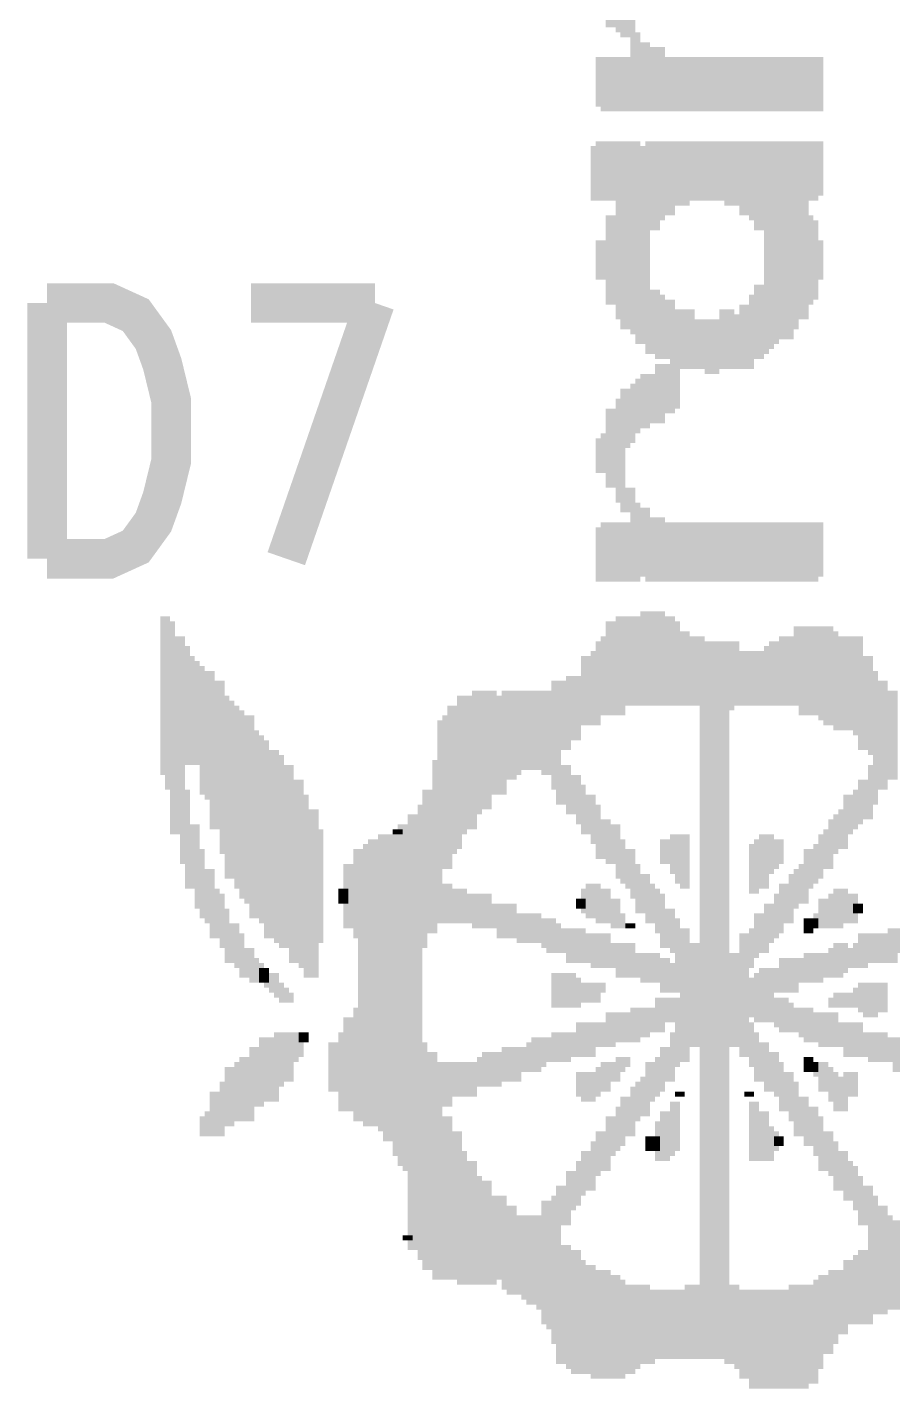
# Model space of a CAD drawing. Extents: x 64 to 173, y 17 to 95.
# Drawn here: x 111.412 to 113.632, y 32.361 to 35.866 of the extents above; entities that cross this region are included whole.
import ezdxf

# ---------------------------------------------------------------- set-up
doc = ezdxf.new("R2010")
doc.units = 0
doc.header["$MEASUREMENT"] = 0
doc.layers.add('SILKSCREENTOP_P', color=12, linetype='CONTINUOUS')

msp = doc.modelspace()

# ---------------------------------------------------------------- linework, layer by layer
at = {"layer": 'SILKSCREENTOP_P'}
for points, const_width in [([(112.934, 36.1074), (112.934, 35.8534)], 0.0254), ([(112.9213, 36.0693), (112.9213, 35.8788), (112.9086, 35.8788), (112.9086, 36.0693)], 0.0254), ([(112.9594, 35.8407), (112.9594, 35.8915), (112.9467, 35.8915), (112.9467, 35.8407)], 0.0254), ([(112.9721, 35.8534), (112.9721, 35.6629), (112.9594, 35.6629), (112.9594, 35.7772), (112.9467, 35.7772), (112.9467, 35.6629), (112.934, 35.6629), (112.934, 35.7772)], 0.0254), ([(112.9975, 35.828), (112.9975, 35.6629), (112.9848, 35.6629), (112.9848, 35.828)], 0.0254), ([(112.9213, 35.6629), (112.9213, 35.7772), (112.9086, 35.7772), (112.9086, 35.6629), (112.8959, 35.6629), (112.8959, 35.7772), (112.8832, 35.7772), (112.8832, 35.6629)], 0.0254), ([(113.0102, 35.8026), (113.0102, 35.6629), (113.0229, 35.6629), (113.0229, 35.8026), (113.0356, 35.8026), (113.0356, 35.6629), (113.0483, 35.6629), (113.0483, 35.7772), (113.061, 35.7772), (113.061, 35.6629), (113.0737, 35.6629), (113.0737, 35.7772), (113.0864, 35.7772), (113.0864, 35.6629), (113.0991, 35.6629), (113.0991, 35.7772), (113.1118, 35.7772), (113.1118, 35.6629), (113.1245, 35.6629), (113.1245, 35.7772), (113.1372, 35.7772), (113.1372, 35.6629), (113.1499, 35.6629), (113.1499, 35.7772), (113.1626, 35.7772), (113.1626, 35.6629), (113.1753, 35.6629), (113.1753, 35.7772), (113.188, 35.7772), (113.188, 35.6629), (113.2007, 35.6629), (113.2007, 35.7772), (113.2134, 35.7772), (113.2134, 35.6629), (113.2261, 35.6629), (113.2261, 35.7772), (113.2388, 35.7772), (113.2388, 35.6629), (113.2515, 35.6629), (113.2515, 35.7772), (113.2642, 35.7772), (113.2642, 35.6629), (113.2769, 35.6629), (113.2769, 35.7772), (113.2896, 35.7772), (113.2896, 35.6629), (113.3023, 35.6629), (113.3023, 35.7772), (113.315, 35.7772), (113.315, 35.6629), (113.3277, 35.6629), (113.3277, 35.7772), (113.3404, 35.7772), (113.3404, 35.6629), (113.3531, 35.6629), (113.3531, 35.7772), (113.3658, 35.7772), (113.3658, 35.6629)], 0.0254), ([(113.4293, 35.6629), (113.4293, 35.7772), (113.4166, 35.7772), (113.4166, 35.6629), (113.4039, 35.6629), (113.4039, 35.7772), (113.3912, 35.7772), (113.3912, 35.6629), (113.3785, 35.6629), (113.3785, 35.7772)], 0.0254), ([(113.442, 35.7899), (113.442, 35.6502)], 0.0254), ([(112.9213, 35.4343), (112.9213, 35.5613), (112.9086, 35.5613), (112.9086, 35.4343), (112.8959, 35.4343), (112.8959, 35.5613), (112.8832, 35.5613), (112.8832, 35.4343), (112.8705, 35.4343), (112.8705, 35.5613)], 0.0254), ([(112.9721, 35.0787), (112.9721, 35.5613), (112.9594, 35.5613), (112.9594, 35.1041), (112.9467, 35.1041), (112.9467, 35.5613), (112.934, 35.5613), (112.934, 35.1168)], 0.0254), ([(112.9975, 35.5613), (112.9975, 35.066), (112.9848, 35.066), (112.9848, 35.5613)], 0.0254), ([(113.0229, 35.3454), (113.0229, 35.5613), (113.0102, 35.5613), (113.0102, 35.3454)], 0.0254), ([(113.061, 35.5613), (113.061, 35.3962), (113.0483, 35.3962), (113.0483, 35.5613), (113.0356, 35.5613), (113.0356, 35.3708)], 0.0254), ([(113.2261, 35.5613), (113.2261, 35.4216), (113.2134, 35.4216), (113.2134, 35.5613), (113.2007, 35.5613), (113.2007, 35.4343), (113.188, 35.4343), (113.188, 35.5613), (113.1753, 35.5613), (113.1753, 35.4343), (113.1626, 35.4343), (113.1626, 35.5613), (113.1499, 35.5613), (113.1499, 35.4343), (113.1372, 35.4343), (113.1372, 35.5613), (113.1245, 35.5613), (113.1245, 35.4343), (113.1118, 35.4343), (113.1118, 35.5613), (113.0991, 35.5613), (113.0991, 35.4216), (113.0864, 35.4216), (113.0864, 35.5613), (113.0737, 35.5613), (113.0737, 35.4089)], 0.0254), ([(113.2769, 35.3708), (113.2769, 35.5613), (113.2642, 35.5613), (113.2642, 35.3962), (113.2515, 35.3962), (113.2515, 35.5613), (113.2388, 35.5613), (113.2388, 35.4089)], 0.0254), ([(113.3023, 35.3454), (113.3023, 35.5613), (113.2896, 35.5613), (113.2896, 35.3454)], 0.0254), ([(113.3277, 35.0533), (113.3277, 35.5613), (113.315, 35.5613), (113.315, 35.0406)], 0.0254), ([(113.3404, 35.066), (113.3404, 35.5613), (113.3531, 35.5613), (113.3531, 35.0787), (113.3658, 35.0787), (113.3658, 35.5613)], 0.0254), ([(113.442, 35.4343), (113.442, 35.5613), (113.4293, 35.5613), (113.4293, 35.4343), (113.4166, 35.4343), (113.4166, 35.5613), (113.4039, 35.5613), (113.4039, 35.1295), (113.3912, 35.1295), (113.3912, 35.5613), (113.3785, 35.5613), (113.3785, 35.0914)], 0.0254), ([(112.9213, 35.3708), (112.9213, 35.1676), (112.9086, 35.1676), (112.9086, 35.3835)], 0.0254), ([(113.4166, 35.3835), (113.4166, 35.1549)], 0.0254), ([(113.4293, 35.3708), (113.4293, 35.1676)], 0.0254), ([(112.8959, 35.32), (112.8959, 35.2311), (112.8832, 35.2311), (112.8832, 35.32)], 0.0254), ([(113.442, 35.32), (113.442, 35.2184)], 0.0254), ([(111.4628, 35.1589), (111.4628, 34.5029)], 0.1016), ([(111.4628, 35.1589), (111.6218, 35.1589), (111.6902, 35.1277), (111.7356, 35.0652), (111.7582, 35.0027), (111.7811, 34.909), (111.7811, 34.7528), (111.7582, 34.6591), (111.7356, 34.5966), (111.6902, 34.5341), (111.6218, 34.5029), (111.4628, 34.5029)], 0.1016), ([(111.9856, 35.1589), (112.3038, 35.1589)], 0.1016), ([(112.3038, 35.1589), (112.0765, 34.5029)], 0.1016), ([(113.0229, 35.193), (113.0229, 35.0406), (113.0102, 35.0406), (113.0102, 35.193)], 0.0254), ([(113.061, 35.0279), (113.061, 35.1549), (113.0483, 35.1549), (113.0483, 35.0279), (113.0356, 35.0279), (113.0356, 35.1803)], 0.0254), ([(113.3023, 35.0279), (113.3023, 35.193), (113.2896, 35.193), (113.2896, 35.0279), (113.2769, 35.0279), (113.2769, 35.1803)], 0.0254), ([(113.2642, 35.1549), (113.2642, 35.0025), (113.2515, 35.0025), (113.2515, 35.1549)], 0.0254), ([(113.1372, 35.0025), (113.1372, 35.1041), (113.1245, 35.1041), (113.1245, 35.0025), (113.1118, 35.0025), (113.1118, 35.1295), (113.0991, 35.1295), (113.0991, 35.0025), (113.0864, 35.0025), (113.0864, 35.1295), (113.0737, 35.1295), (113.0737, 34.8882)], 0.0254), ([(113.2134, 35.0025), (113.2134, 35.1295), (113.2007, 35.1295), (113.2007, 35.0025), (113.188, 35.0025), (113.188, 35.1041), (113.1753, 35.1041), (113.1753, 34.9898), (113.1626, 34.9898), (113.1626, 35.1041), (113.1499, 35.1041), (113.1499, 34.9898)], 0.0254), ([(113.2388, 35.1295), (113.2388, 35.0025), (113.2261, 35.0025), (113.2261, 35.1295)], 0.0254), ([(113.061, 34.9898), (113.061, 34.8882), (113.0483, 34.8882), (113.0483, 34.9898), (113.0356, 34.9898), (113.0356, 34.8628), (113.0229, 34.8628), (113.0229, 34.9771)], 0.0254), ([(112.9721, 34.9517), (112.9721, 34.8247)], 0.0254), ([(113.0102, 34.8628), (113.0102, 34.9644), (112.9975, 34.9644), (112.9975, 34.8501), (112.9848, 34.8501), (112.9848, 34.9644)], 0.0254), ([(112.934, 34.9136), (112.934, 34.6469)], 0.0254), ([(112.9594, 34.7993), (112.9594, 34.9263), (112.9467, 34.9263), (112.9467, 34.7866)], 0.0254), ([(112.9213, 34.685), (112.9213, 34.8755), (112.9086, 34.8755), (112.9086, 34.685)], 0.0254), ([(112.8959, 34.8247), (112.8959, 34.7358), (112.8832, 34.7358), (112.8832, 34.812)], 0.0254), ([(112.9594, 34.685), (112.9594, 34.6342), (112.9467, 34.6342), (112.9467, 34.685)], 0.0254), ([(112.9721, 34.6469), (112.9721, 34.4564), (112.9594, 34.4564), (112.9594, 34.5834), (112.9467, 34.5834), (112.9467, 34.4564), (112.934, 34.4564), (112.934, 34.5834), (112.9213, 34.5834), (112.9213, 34.4564), (112.9086, 34.4564), (112.9086, 34.5834), (112.8959, 34.5834), (112.8959, 34.4564), (112.8832, 34.4564), (112.8832, 34.5834)], 0.0254), ([(112.9975, 34.4564), (112.9975, 34.6215), (112.9848, 34.6215), (112.9848, 34.4564)], 0.0254), ([(113.0102, 34.5961), (113.0102, 34.4564), (113.0229, 34.4564), (113.0229, 34.5961), (113.0356, 34.5961), (113.0356, 34.4564), (113.0483, 34.4564), (113.0483, 34.5834), (113.061, 34.5834), (113.061, 34.4564)], 0.0254), ([(113.3658, 34.5834), (113.3658, 34.4564), (113.3531, 34.4564), (113.3531, 34.5834), (113.3404, 34.5834), (113.3404, 34.4564), (113.3277, 34.4564), (113.3277, 34.5834), (113.315, 34.5834), (113.315, 34.4564), (113.3023, 34.4564), (113.3023, 34.5834), (113.2896, 34.5834), (113.2896, 34.4564), (113.2769, 34.4564), (113.2769, 34.5834), (113.2642, 34.5834), (113.2642, 34.4564), (113.2515, 34.4564), (113.2515, 34.5834), (113.2388, 34.5834), (113.2388, 34.4564), (113.2261, 34.4564), (113.2261, 34.5834), (113.2134, 34.5834), (113.2134, 34.4564), (113.2007, 34.4564), (113.2007, 34.5834), (113.188, 34.5834), (113.188, 34.4564), (113.1753, 34.4564), (113.1753, 34.5834), (113.1626, 34.5834), (113.1626, 34.4564), (113.1499, 34.4564), (113.1499, 34.5834), (113.1372, 34.5834), (113.1372, 34.4564), (113.1245, 34.4564), (113.1245, 34.5834), (113.1118, 34.5834), (113.1118, 34.4564), (113.0991, 34.4564), (113.0991, 34.5834), (113.0864, 34.5834), (113.0864, 34.4564), (113.0737, 34.4564), (113.0737, 34.5834)], 0.0254), ([(113.442, 34.4564), (113.442, 34.5834), (113.4293, 34.5834), (113.4293, 34.4564), (113.4166, 34.4564), (113.4166, 34.5834), (113.4039, 34.5834), (113.4039, 34.4564), (113.3912, 34.4564), (113.3912, 34.5834), (113.3785, 34.5834), (113.3785, 34.4564)], 0.0254), ([(111.7656, 34.3548), (111.7656, 33.9484)], 0.0254), ([(111.7783, 34.3421), (111.7783, 33.9103)], 0.0254), ([(112.9467, 34.1262), (112.9467, 34.3421), (112.934, 34.3421), (112.934, 34.1135), (112.9213, 34.1135), (112.9213, 34.3294), (112.9086, 34.3294), (112.9086, 34.1135), (112.8959, 34.1135), (112.8959, 34.304)], 0.0254), ([(112.9848, 34.3548), (112.9848, 34.1389), (112.9721, 34.1389), (112.9721, 34.3421), (112.9594, 34.3421), (112.9594, 34.1389)], 0.0254), ([(112.9975, 34.1389), (112.9975, 34.3548), (113.0102, 34.3548), (113.0102, 34.1389), (113.0229, 34.1389), (113.0229, 34.3548), (113.0356, 34.3548), (113.0356, 34.1389), (113.0483, 34.1389), (113.0483, 34.3421), (113.061, 34.3421), (113.061, 34.1389), (113.0737, 34.1389), (113.0737, 34.3421)], 0.0254), ([(111.791, 34.304), (111.791, 33.8087), (111.8037, 33.8087), (111.8037, 34.304)], 0.0254), ([(113.0991, 34.3167), (113.0991, 34.1389), (113.0864, 34.1389), (113.0864, 34.3167)], 0.0254), ([(113.1372, 34.1389), (113.1372, 34.2913), (113.1245, 34.2913), (113.1245, 34.1389), (113.1118, 34.1389), (113.1118, 34.304)], 0.0254), ([(113.442, 34.3294), (113.442, 34.1135), (113.4293, 34.1135), (113.4293, 34.3167), (113.4166, 34.3167), (113.4166, 34.1135), (113.4039, 34.1135), (113.4039, 34.3167), (113.3912, 34.3167), (113.3912, 34.1389), (113.3785, 34.1389), (113.3785, 34.2913)], 0.0254), ([(113.4801, 34.3167), (113.4801, 34.0881), (113.4674, 34.0881), (113.4674, 34.3167), (113.4547, 34.3167), (113.4547, 34.0881)], 0.0254), ([(113.5055, 34.2913), (113.5055, 34.0754), (113.4928, 34.0754), (113.4928, 34.304)], 0.0254), ([(113.5436, 34.304), (113.5436, 34.05)], 0.0254), ([(111.8164, 34.2786), (111.8164, 33.9865), (111.8291, 33.9865), (111.8291, 34.2532)], 0.0254), ([(112.8832, 34.2913), (112.8832, 34.1008)], 0.0254), ([(113.1499, 34.2786), (113.1499, 32.4625), (113.1626, 32.4625), (113.1626, 34.2786), (113.1753, 34.2786), (113.1753, 32.4625)], 0.0254), ([(113.188, 32.4498), (113.188, 34.2786), (113.2007, 34.2786), (113.2007, 32.4498)], 0.0254), ([(113.2388, 34.2659), (113.2388, 34.1389), (113.2261, 34.1389), (113.2261, 34.2786), (113.2134, 34.2786), (113.2134, 34.1135)], 0.0254), ([(113.315, 34.2786), (113.315, 34.1389), (113.3277, 34.1389), (113.3277, 34.2786), (113.3404, 34.2786), (113.3404, 34.1389), (113.3531, 34.1389), (113.3531, 34.2913), (113.3658, 34.2913), (113.3658, 34.1389)], 0.0254), ([(113.5309, 34.0627), (113.5309, 34.2913), (113.5182, 34.2913), (113.5182, 34.0754)], 0.0254), ([(111.8545, 34.2278), (111.8545, 33.9865), (111.8418, 33.9865), (111.8418, 34.2405)], 0.0254), ([(112.8705, 34.2659), (112.8705, 34.0881), (112.8578, 34.0881), (112.8578, 34.2405), (112.8451, 34.2405), (112.8451, 34.0881)], 0.0254), ([(113.3023, 34.1389), (113.3023, 34.2532), (113.2896, 34.2532), (113.2896, 34.1389), (113.2769, 34.1389), (113.2769, 34.2532), (113.2642, 34.2532), (113.2642, 34.1389), (113.2515, 34.1389), (113.2515, 34.2532)], 0.0254), ([(113.5563, 34.2532), (113.5563, 34.0246), (113.569, 34.0246), (113.569, 34.2532)], 0.0254), ([(111.8799, 33.8849), (111.8799, 34.2024), (111.8672, 34.2024), (111.8672, 33.8976)], 0.0254), ([(112.8324, 34.0754), (112.8324, 34.1897), (112.8197, 34.1897), (112.8197, 34.05), (112.807, 34.05), (112.807, 34.2024)], 0.0254), ([(113.5817, 34.2151), (113.5817, 33.9992)], 0.0254), ([(111.9053, 33.8087), (111.9053, 34.177), (111.8926, 34.177), (111.8926, 33.8087)], 0.0254), ([(112.7689, 33.9103), (112.7689, 34.177), (112.7816, 34.177), (112.7816, 34.0246), (112.7943, 34.0246), (112.7943, 34.177)], 0.0254), ([(113.5944, 33.9103), (113.5944, 34.177), (113.6071, 34.177), (113.6071, 33.9103)], 0.0254), ([(111.918, 34.1516), (111.918, 33.7452)], 0.0254), ([(111.9434, 34.1262), (111.9434, 33.6944), (111.9307, 33.6944), (111.9307, 34.1389)], 0.0254), ([(112.5276, 33.796), (112.5276, 34.1389), (112.5403, 34.1389), (112.5403, 33.8214), (112.553, 33.8214), (112.553, 34.1516)], 0.0254), ([(112.5657, 33.8468), (112.5657, 34.1516), (112.5784, 34.1516), (112.5784, 33.8722), (112.5911, 33.8722), (112.5911, 34.1516), (112.6038, 34.1516), (112.6038, 33.8976)], 0.0254), ([(112.6165, 34.1516), (112.6165, 33.9103), (112.6292, 33.9103), (112.6292, 34.1516)], 0.0254), ([(112.6419, 33.9357), (112.6419, 34.1516), (112.6546, 34.1516), (112.6546, 33.9357)], 0.0254), ([(112.6673, 33.9484), (112.6673, 34.1516), (112.68, 34.1516), (112.68, 33.9611)], 0.0254), ([(112.6927, 34.1516), (112.6927, 33.9738), (112.7054, 33.9738), (112.7054, 34.1516), (112.7181, 34.1516), (112.7181, 33.9738), (112.7308, 33.9738), (112.7308, 34.1516)], 0.0254), ([(112.7435, 33.9484), (112.7435, 34.1516), (112.7562, 34.1516), (112.7562, 33.9484)], 0.0254), ([(113.6198, 33.9357), (113.6198, 34.1516), (113.6325, 34.1516), (113.6325, 33.9357)], 0.0254), ([(111.9561, 34.1135), (111.9561, 33.6563)], 0.0254), ([(112.4895, 34.1008), (112.4895, 33.7198), (112.4768, 33.7198), (112.4768, 34.0881)], 0.0254), ([(112.5022, 33.7452), (112.5022, 34.1135), (112.5149, 34.1135), (112.5149, 33.7579)], 0.0254), ([(111.9815, 33.6182), (111.9815, 34.0881), (111.9688, 34.0881), (111.9688, 33.6309)], 0.0254), ([(112.0069, 34.05), (112.0069, 33.5928), (111.9942, 33.5928), (111.9942, 34.0627)], 0.0254), ([(112.0196, 34.0373), (112.0196, 33.5674)], 0.0254), ([(112.045, 34.0119), (112.045, 33.542), (112.0323, 33.542), (112.0323, 34.0119)], 0.0254), ([(112.0577, 33.9992), (112.0577, 33.5166)], 0.0254), ([(112.0831, 33.5039), (112.0831, 33.9611), (112.0704, 33.9611), (112.0704, 33.5039)], 0.0254), ([(112.4641, 33.9865), (112.4641, 33.5674)], 0.0254), ([(112.7816, 33.9738), (112.7816, 33.8849), (112.7943, 33.8849), (112.7943, 33.9738)], 0.0254), ([(113.5817, 33.9738), (113.5817, 33.8722)], 0.0254), ([(112.1085, 33.9357), (112.1085, 33.4785), (112.0958, 33.4785), (112.0958, 33.9357)], 0.0254), ([(112.807, 33.9484), (112.807, 33.8595), (112.8197, 33.8595), (112.8197, 33.9484)], 0.0254), ([(112.8324, 33.923), (112.8324, 33.8214)], 0.0254), ([(113.5563, 33.9357), (113.5563, 33.8468), (113.569, 33.8468), (113.569, 33.9357)], 0.0254), ([(111.8164, 33.9103), (111.8164, 33.7198)], 0.0254), ([(112.1212, 33.8976), (112.1212, 33.4531)], 0.0254), ([(112.4387, 33.542), (112.4387, 33.8976), (112.4514, 33.8976), (112.4514, 33.542)], 0.0254), ([(112.8451, 33.8976), (112.8451, 33.8087), (112.8578, 33.8087), (112.8578, 33.8976)], 0.0254), ([(113.5182, 33.796), (113.5182, 33.8849), (113.5309, 33.8849), (113.5309, 33.8087)], 0.0254), ([(113.5436, 33.9103), (113.5436, 33.8214)], 0.0254), ([(112.1466, 33.8595), (112.1466, 33.4404), (112.1339, 33.4404), (112.1339, 33.8595)], 0.0254), ([(112.426, 33.8722), (112.426, 33.5039)], 0.0254), ([(112.8705, 33.8722), (112.8705, 33.7706)], 0.0254), ([(113.4928, 33.8468), (113.4928, 33.7706), (113.5055, 33.7706), (113.5055, 33.8595)], 0.0254), ([(111.8291, 33.8214), (111.8291, 33.669), (111.8418, 33.669), (111.8418, 33.8214)], 0.0254), ([(112.4133, 32.7292), (112.4133, 33.8341), (112.4006, 33.8341), (112.4006, 32.7292)], 0.0254), ([(112.8959, 33.8341), (112.8959, 33.7452), (112.8832, 33.7452), (112.8832, 33.8341)], 0.0254), ([(113.4801, 33.8341), (113.4801, 33.7452)], 0.0254), ([(112.1593, 33.8087), (112.1593, 33.5166)], 0.0254), ([(112.3625, 32.9705), (112.3625, 33.7833), (112.3498, 33.7833), (112.3498, 33.0213), (112.3371, 33.0213), (112.3371, 33.7833), (112.3244, 33.7833), (112.3244, 33.034)], 0.0254), ([(112.3625, 33.8087), (112.3625, 33.796)], 0.0254), ([(112.3879, 32.9324), (112.3879, 33.8087), (112.3752, 33.8087), (112.3752, 32.9451)], 0.0254), ([(112.9213, 33.7198), (112.9213, 33.8087), (112.9086, 33.8087), (112.9086, 33.7198)], 0.0254), ([(112.934, 33.7833), (112.934, 33.6817)], 0.0254), ([(113.0483, 33.7833), (113.0483, 33.7325), (113.061, 33.7325), (113.061, 33.7833)], 0.0254), ([(113.0737, 33.6944), (113.0737, 33.7833), (113.0864, 33.7833), (113.0864, 33.669)], 0.0254), ([(113.0991, 33.796), (113.0991, 33.6563)], 0.0254), ([(113.2896, 33.7833), (113.2896, 33.669), (113.3023, 33.669), (113.3023, 33.7833), (113.315, 33.7833), (113.315, 33.6944)], 0.0254), ([(113.4547, 33.796), (113.4547, 33.7198), (113.4674, 33.7198), (113.4674, 33.8087)], 0.0254), ([(111.8545, 33.7579), (111.8545, 33.6055)], 0.0254), ([(112.2609, 33.5293), (112.2609, 33.7452), (112.2736, 33.7452), (112.2736, 33.4912), (112.2736, 33.4785), (112.2736, 33.0721), (112.2609, 33.0721), (112.2609, 33.3515)], 0.0254), ([(112.3117, 33.0594), (112.3117, 33.7706), (112.299, 33.7706), (112.299, 33.0594), (112.2863, 33.0594), (112.2863, 33.7706)], 0.0254), ([(112.9594, 33.6563), (112.9594, 33.7452), (112.9467, 33.7452), (112.9467, 33.669)], 0.0254), ([(113.2769, 33.7706), (113.2769, 33.6436)], 0.0254), ([(113.3277, 33.7071), (113.3277, 33.7706), (113.3404, 33.7706), (113.3404, 33.7198)], 0.0254), ([(113.4166, 33.6563), (113.4166, 33.7452), (113.4293, 33.7452), (113.4293, 33.669)], 0.0254), ([(113.442, 33.7706), (113.442, 33.6817)], 0.0254), ([(112.2355, 33.7198), (112.2355, 33.5674), (112.2482, 33.5674), (112.2482, 33.7198)], 0.0254), ([(112.9721, 33.7198), (112.9721, 33.6309)], 0.0254), ([(113.3912, 33.7071), (113.3912, 33.6309), (113.4039, 33.6309), (113.4039, 33.7198)], 0.0254), ([(111.8799, 33.5674), (111.8799, 33.6944), (111.8672, 33.6944), (111.8672, 33.5801)], 0.0254), ([(112.9975, 33.6944), (112.9975, 33.6055), (112.9848, 33.6055), (112.9848, 33.6944)], 0.0254), ([(113.3785, 33.6944), (113.3785, 33.6055)], 0.0254), ([(111.9053, 33.6436), (111.9053, 33.542), (111.8926, 33.542), (111.8926, 33.6563)], 0.0254), ([(112.2228, 33.6563), (112.2228, 33.6182)], 0.0254), ([(112.4895, 33.669), (112.4895, 33.5801), (112.4768, 33.5801), (112.4768, 33.669)], 0.0254), ([(112.5022, 33.6436), (112.5022, 33.5801), (112.5149, 33.5801), (112.5149, 33.6436), (112.5276, 33.6436), (112.5276, 33.5801), (112.5403, 33.5801), (112.5403, 33.6436)], 0.0254), ([(112.8451, 33.6563), (112.8451, 33.5928)], 0.0254), ([(112.8578, 33.669), (112.8578, 33.5928), (112.8705, 33.5928), (112.8705, 33.669)], 0.0254), ([(112.8959, 33.6563), (112.8959, 33.5801), (112.8832, 33.5801), (112.8832, 33.6436)], 0.0254), ([(113.0102, 33.669), (113.0102, 33.5801), (113.0229, 33.5801), (113.0229, 33.6563)], 0.0254), ([(113.0356, 33.6436), (113.0356, 33.542)], 0.0254), ([(113.3404, 33.6436), (113.3404, 33.542)], 0.0254), ([(113.3531, 33.669), (113.3531, 33.5801), (113.3658, 33.5801), (113.3658, 33.669)], 0.0254), ([(113.5055, 33.5674), (113.5055, 33.6436), (113.4928, 33.6436), (113.4928, 33.5674), (113.4801, 33.5674), (113.4801, 33.6436)], 0.0254), ([(113.5182, 33.6436), (113.5182, 33.5801), (113.5309, 33.5801), (113.5309, 33.6436)], 0.0254), ([(111.918, 33.6055), (111.918, 33.5039)], 0.0254), ([(112.553, 33.5801), (112.553, 33.6309), (112.5657, 33.6309), (112.5657, 33.5674), (112.5784, 33.5674), (112.5784, 33.6309), (112.5911, 33.6309), (112.5911, 33.5674), (112.6038, 33.5674), (112.6038, 33.6055), (112.6165, 33.6055), (112.6165, 33.5674)], 0.0254), ([(112.6292, 33.6055), (112.6292, 33.542), (112.6419, 33.542), (112.6419, 33.6055), (112.6546, 33.6055), (112.6546, 33.542), (112.6673, 33.542), (112.6673, 33.5801), (112.68, 33.5801), (112.68, 33.5293), (112.6927, 33.5293), (112.6927, 33.5801)], 0.0254), ([(112.8324, 33.6309), (112.8324, 33.6055)], 0.0254), ([(112.934, 33.5928), (112.934, 33.5674), (112.9213, 33.5674), (112.9213, 33.6182), (112.9086, 33.6182), (112.9086, 33.5674)], 0.0254), ([(113.0483, 33.6055), (113.0483, 33.5166), (113.061, 33.5166), (113.061, 33.6055)], 0.0254), ([(113.315, 33.5166), (113.315, 33.6055), (113.3277, 33.6055), (113.3277, 33.5293)], 0.0254), ([(113.442, 33.5928), (113.442, 33.5674), (113.4547, 33.5674), (113.4547, 33.6182), (113.4674, 33.6182), (113.4674, 33.5674)], 0.0254), ([(113.5436, 33.6182), (113.5436, 33.5928)], 0.0254), ([(111.9434, 33.5674), (111.9434, 33.4785), (111.9307, 33.4785), (111.9307, 33.5674)], 0.0254), ([(112.7054, 33.5293), (112.7054, 33.5801), (112.7181, 33.5801), (112.7181, 33.5293), (112.7308, 33.5293), (112.7308, 33.5674)], 0.0254), ([(112.7435, 33.5039), (112.7435, 33.5674), (112.7562, 33.5674), (112.7562, 33.5039), (112.7689, 33.5039), (112.7689, 33.5674)], 0.0254), ([(112.9594, 33.5674), (112.9594, 33.5547)], 0.0254), ([(113.0737, 33.5801), (113.0737, 33.4912)], 0.0254), ([(113.2896, 33.5039), (113.2896, 33.5801), (113.3023, 33.5801), (113.3023, 33.4912)], 0.0254), ([(113.4166, 33.542), (113.4166, 33.5674), (113.4293, 33.5674), (113.4293, 33.5547)], 0.0254), ([(113.6198, 33.542), (113.6198, 33.4785), (113.6325, 33.4785), (113.6325, 33.542), (113.6452, 33.542), (113.6452, 33.5039), (113.6579, 33.5039), (113.6579, 33.542), (113.6706, 33.542), (113.6706, 33.5039), (113.6833, 33.5039), (113.6833, 33.5674)], 0.0254), ([(111.9561, 33.542), (111.9561, 33.4531)], 0.0254), ([(112.7816, 33.5547), (112.7816, 33.5039), (112.7943, 33.5039), (112.7943, 33.542), (112.807, 33.542), (112.807, 33.4785), (112.8197, 33.4785), (112.8197, 33.542), (112.8324, 33.542), (112.8324, 33.4785), (112.8451, 33.4785), (112.8451, 33.5293)], 0.0254), ([(113.0864, 33.542), (113.0864, 33.4658), (113.0991, 33.4658), (113.0991, 33.5547)], 0.0254), ([(113.2769, 33.5547), (113.2769, 33.4785)], 0.0254), ([(111.9815, 33.5039), (111.9815, 33.4404), (111.9688, 33.4404), (111.9688, 33.5039)], 0.0254), ([(112.9213, 33.4531), (112.9213, 33.5039), (112.9086, 33.5039), (112.9086, 33.4658), (112.8959, 33.4658), (112.8959, 33.5293), (112.8832, 33.5293), (112.8832, 33.4658), (112.8705, 33.4658), (112.8705, 33.5293), (112.8578, 33.5293), (112.8578, 33.4785)], 0.0254), ([(112.9848, 33.4277), (112.9848, 33.4785), (112.9721, 33.4785), (112.9721, 33.4404), (112.9594, 33.4404), (112.9594, 33.5039), (112.9467, 33.5039), (112.9467, 33.4404), (112.934, 33.4404), (112.934, 33.5039)], 0.0254), ([(113.1118, 33.5166), (113.1118, 33.2626), (113.1245, 33.2626), (113.1245, 33.5039), (113.1372, 33.5039), (113.1372, 33.2626)], 0.0254), ([(113.2642, 33.4531), (113.2642, 33.5293), (113.2515, 33.5293), (113.2515, 33.4404), (113.2515, 33.4277), (113.2515, 33.2372), (113.2642, 33.2372), (113.2642, 33.3134)], 0.0254), ([(113.5055, 33.4404), (113.5055, 33.5039), (113.4928, 33.5039), (113.4928, 33.4404), (113.4801, 33.4404), (113.4801, 33.5039)], 0.0254), ([(113.5182, 33.5039), (113.5182, 33.4658), (113.5309, 33.4658), (113.5309, 33.5039)], 0.0254), ([(113.5436, 33.5166), (113.5436, 33.4658), (113.5563, 33.4658), (113.5563, 33.5293), (113.569, 33.5293), (113.569, 33.4658)], 0.0254), ([(113.5817, 33.5293), (113.5817, 33.4785), (113.5944, 33.4785), (113.5944, 33.5293), (113.6071, 33.5293), (113.6071, 33.4785)], 0.0254), ([(112.0069, 33.4658), (112.0069, 33.4277), (111.9942, 33.4277), (111.9942, 33.4785)], 0.0254), ([(113.0229, 33.4277), (113.0229, 33.4785), (113.0102, 33.4785), (113.0102, 33.4277), (112.9975, 33.4277), (112.9975, 33.4785)], 0.0254), ([(113.0356, 33.415), (113.0356, 33.4658), (113.0483, 33.4658), (113.0483, 33.4023), (113.061, 33.4023), (113.061, 33.4658)], 0.0254), ([(113.2134, 33.4912), (113.2134, 33.2626), (113.2261, 33.2626), (113.2261, 33.4785), (113.2388, 33.4785), (113.2388, 33.2626)], 0.0254), ([(113.3785, 33.4658), (113.3785, 33.4277), (113.3785, 33.415), (113.3785, 33.4023), (113.3658, 33.4023), (113.3658, 33.4658), (113.3531, 33.4658), (113.3531, 33.4023), (113.3404, 33.4023), (113.3404, 33.4404), (113.3277, 33.4404), (113.3277, 33.4023)], 0.0254), ([(113.3912, 33.4277), (113.3912, 33.4658), (113.4039, 33.4658), (113.4039, 33.4277), (113.4166, 33.4277), (113.4166, 33.4785), (113.4293, 33.4785), (113.4293, 33.4277), (113.442, 33.4277), (113.442, 33.4785), (113.4547, 33.4785), (113.4547, 33.4404), (113.4674, 33.4404), (113.4674, 33.4785)], 0.0254), ([(112.0196, 33.4531), (112.0196, 33.415)], 0.0254), ([(112.0831, 33.3896), (112.0831, 33.3769), (112.0704, 33.3769), (112.0704, 33.3896), (112.0577, 33.3896), (112.0577, 33.4023), (112.045, 33.4023), (112.045, 33.4277), (112.0323, 33.4277), (112.0323, 33.4023)], 0.0254), ([(112.7689, 33.4404), (112.7689, 33.3515)], 0.0254), ([(112.7816, 33.4277), (112.7816, 33.3642), (112.7943, 33.3642), (112.7943, 33.4277), (112.807, 33.4277), (112.807, 33.3642), (112.8197, 33.3642), (112.8197, 33.4277)], 0.0254), ([(113.061, 33.3642), (113.061, 33.3261), (113.0737, 33.3261), (113.0737, 33.3642), (113.0864, 33.3642), (113.0864, 33.2245), (113.0991, 33.2245), (113.0991, 33.4531), (113.0864, 33.4531), (113.0864, 33.3896)], 0.0254), ([(113.0737, 33.4531), (113.0737, 33.4023)], 0.0254), ([(113.2642, 33.4277), (113.2642, 33.3388), (113.2769, 33.3388), (113.2769, 33.4277)], 0.0254), ([(113.2896, 33.4404), (113.2896, 33.3261), (113.3023, 33.3261), (113.3023, 33.4404), (113.315, 33.4404), (113.315, 33.3261)], 0.0254), ([(112.8832, 33.3896), (112.8832, 33.4023), (112.8705, 33.4023), (112.8705, 33.3769), (112.8578, 33.3769), (112.8578, 33.4023), (112.8451, 33.4023), (112.8451, 33.3769), (112.8324, 33.3769), (112.8324, 33.415)], 0.0254), ([(113.5309, 33.3896), (113.5309, 33.3642), (113.5436, 33.3642), (113.5436, 33.4023)], 0.0254), ([(113.5563, 33.3388), (113.5563, 33.4023), (113.569, 33.4023), (113.569, 33.3388), (113.5817, 33.3388), (113.5817, 33.4023)], 0.0254), ([(113.5944, 33.3388), (113.5944, 33.4023), (113.6071, 33.4023), (113.6071, 33.3388)], 0.0254), ([(113.0229, 33.3515), (113.0229, 33.3007), (113.0356, 33.3007), (113.0356, 33.3642), (113.0483, 33.3642), (113.0483, 33.3134)], 0.0254), ([(113.3277, 33.3642), (113.3277, 33.3134)], 0.0254), ([(113.3404, 33.3007), (113.3404, 33.3642), (113.3531, 33.3642), (113.3531, 33.3007), (113.3658, 33.3007), (113.3658, 33.3642)], 0.0254), ([(113.5182, 33.3769), (113.5182, 33.3642), (113.5055, 33.3642), (113.5055, 33.3769), (113.4928, 33.3769), (113.4928, 33.3642), (113.4801, 33.3642), (113.4801, 33.3769)], 0.0254), ([(112.9213, 33.2626), (112.9213, 33.3261), (112.9086, 33.3261), (112.9086, 33.2626), (112.8959, 33.2626), (112.8959, 33.3007), (112.8832, 33.3007), (112.8832, 33.2626), (112.8705, 33.2626), (112.8705, 33.3007), (112.8578, 33.3007), (112.8578, 33.2372), (112.8451, 33.2372), (112.8451, 33.3007), (112.8324, 33.3007), (112.8324, 33.288), (112.8324, 33.2753), (112.8324, 33.2372), (112.8197, 33.2372), (112.8197, 33.2753), (112.807, 33.2753), (112.807, 33.2372)], 0.0254), ([(113.0102, 33.3007), (113.0102, 33.3388), (112.9975, 33.3388), (112.9975, 33.288), (112.9848, 33.288), (112.9848, 33.3388), (112.9721, 33.3388), (112.9721, 33.2753), (112.9594, 33.2753), (112.9594, 33.3261), (112.9467, 33.3261), (112.9467, 33.2753), (112.934, 33.2753), (112.934, 33.3261)], 0.0254), ([(113.3785, 33.3007), (113.3785, 33.3388), (113.3912, 33.3388), (113.3912, 33.288)], 0.0254), ([(113.4039, 33.2753), (113.4039, 33.3388), (113.4166, 33.3388), (113.4166, 33.2753), (113.4293, 33.2753), (113.4293, 33.3388)], 0.0254), ([(113.5055, 33.2626), (113.5055, 33.3007), (113.4928, 33.3007), (113.4928, 33.2626), (113.4801, 33.2626), (113.4801, 33.3261), (113.4674, 33.3261), (113.4674, 33.2626), (113.4547, 33.2626), (113.4547, 33.3261), (113.442, 33.3261), (113.442, 33.2753)], 0.0254), ([(112.1212, 33.288), (112.1212, 33.2626)], 0.0254), ([(112.2482, 33.0975), (112.2482, 33.3134), (112.2355, 33.3134), (112.2355, 33.0975), (112.2228, 33.0975), (112.2228, 33.288)], 0.0254), ([(113.0737, 33.288), (113.0737, 33.1991)], 0.0254), ([(113.2769, 33.288), (113.2769, 33.1991)], 0.0254), ([(113.5182, 33.3007), (113.5182, 33.2372), (113.5309, 33.2372), (113.5309, 33.3007), (113.5436, 33.3007), (113.5436, 33.2372)], 0.0254), ([(112.045, 33.2626), (112.045, 33.1229), (112.0323, 33.1229), (112.0323, 33.2626), (112.0196, 33.2626), (112.0196, 33.1102)], 0.0254), ([(112.0958, 33.2118), (112.0958, 33.2753), (112.0831, 33.2753), (112.0831, 33.1737), (112.0704, 33.1737), (112.0704, 33.2753), (112.0577, 33.2753), (112.0577, 33.1483)], 0.0254), ([(112.1085, 33.2753), (112.1085, 33.2245)], 0.0254), ([(112.1974, 33.2626), (112.1974, 33.1356)], 0.0254), ([(112.426, 33.2626), (112.426, 32.7038)], 0.0254), ([(112.7054, 33.2626), (112.7054, 33.1991), (112.7181, 33.1991), (112.7181, 33.2626), (112.7308, 33.2626), (112.7308, 33.1991)], 0.0254), ([(112.7435, 33.2118), (112.7435, 33.2626), (112.7562, 33.2626), (112.7562, 33.2245), (112.7689, 33.2245), (112.7689, 33.2753), (112.7816, 33.2753), (112.7816, 33.2245), (112.7943, 33.2245), (112.7943, 33.2753)], 0.0254), ([(113.2896, 33.2626), (113.2896, 33.1737), (113.3023, 33.1737), (113.3023, 33.2626)], 0.0254), ([(113.5563, 33.2753), (113.5563, 33.2372), (113.569, 33.2372), (113.569, 33.2753), (113.5817, 33.2753), (113.5817, 33.2245), (113.5944, 33.2245), (113.5944, 33.2753), (113.6071, 33.2753), (113.6071, 33.2245), (113.6198, 33.2245), (113.6198, 33.2626)], 0.0254), ([(113.6325, 33.2118), (113.6325, 33.2626), (113.6452, 33.2626), (113.6452, 33.1991), (113.6579, 33.1991), (113.6579, 33.2626), (113.6706, 33.2626), (113.6706, 33.1991), (113.6833, 33.1991), (113.6833, 33.2372), (113.696, 33.2372), (113.696, 33.1737), (113.7087, 33.1737), (113.7087, 33.2372), (113.7214, 33.2372), (113.7214, 33.1737), (113.7341, 33.1737), (113.7341, 33.2372)], 0.0254), ([(111.9815, 33.2245), (111.9815, 33.0721), (111.9688, 33.0721), (111.9688, 33.2245)], 0.0254), ([(112.0069, 33.0975), (112.0069, 33.2372), (111.9942, 33.2372), (111.9942, 33.0975)], 0.0254), ([(112.2101, 33.2499), (112.2101, 33.1483)], 0.0254), ([(112.4514, 32.6784), (112.4514, 33.2245), (112.4387, 33.2245), (112.4387, 32.6784)], 0.0254), ([(112.5784, 33.2245), (112.5784, 33.161), (112.5911, 33.161), (112.5911, 33.2245), (112.6038, 33.2245), (112.6038, 33.161), (112.6165, 33.161), (112.6165, 33.2245), (112.6292, 33.2245), (112.6292, 33.1737), (112.6419, 33.1737), (112.6419, 33.2372), (112.6546, 33.2372), (112.6546, 33.1737), (112.6673, 33.1737), (112.6673, 33.2372), (112.68, 33.2372), (112.68, 33.1991), (112.6927, 33.1991), (112.6927, 33.2372)], 0.0254), ([(112.9467, 33.2245), (112.9467, 33.2118), (112.934, 33.2118), (112.934, 33.1991), (112.9213, 33.1991), (112.9213, 33.1737), (112.9086, 33.1737), (112.9086, 33.1991), (112.8959, 33.1991), (112.8959, 33.1483), (112.8832, 33.1483), (112.8832, 33.1991)], 0.0254), ([(113.0356, 33.2245), (113.0356, 33.1356)], 0.0254), ([(113.0483, 33.2499), (113.0483, 33.1737), (113.061, 33.1737), (113.061, 33.2499)], 0.0254), ([(113.315, 33.2372), (113.315, 33.1483), (113.3277, 33.1483), (113.3277, 33.2372)], 0.0254), ([(113.4166, 33.2245), (113.4166, 33.1991), (113.4293, 33.1991), (113.4293, 33.2118)], 0.0254), ([(111.9434, 33.0594), (111.9434, 33.1864), (111.9307, 33.1864), (111.9307, 33.0594), (111.918, 33.0594), (111.918, 33.161)], 0.0254), ([(111.9561, 33.2118), (111.9561, 33.0721)], 0.0254), ([(112.4895, 32.6657), (112.4895, 33.0594), (112.4768, 33.0594), (112.4768, 32.6657), (112.4641, 32.6657), (112.4641, 33.1991), (112.4768, 33.1991), (112.4768, 33.1864), (112.4768, 33.1737), (112.4768, 33.1102), (112.4895, 33.1102), (112.4895, 33.1737), (112.5022, 33.1737), (112.5022, 33.1356)], 0.0254), ([(112.4895, 33.1991), (112.4895, 33.1864), (112.5022, 33.1864), (112.5022, 33.1991), (112.5149, 33.1991), (112.5149, 33.1356), (112.5276, 33.1356), (112.5276, 33.1991), (112.5403, 33.1991), (112.5403, 33.1356), (112.553, 33.1356), (112.553, 33.1991), (112.5657, 33.1991), (112.5657, 33.161)], 0.0254), ([(112.8324, 33.1864), (112.8324, 33.1229)], 0.0254), ([(112.8705, 33.1864), (112.8705, 33.1229)], 0.0254), ([(113.0102, 33.1102), (113.0102, 33.1991), (113.0229, 33.1991), (113.0229, 33.1229)], 0.0254), ([(113.3404, 33.2118), (113.3404, 33.1229)], 0.0254), ([(113.3531, 33.1864), (113.3531, 33.0975), (113.3658, 33.0975), (113.3658, 33.1864)], 0.0254), ([(113.442, 33.1737), (113.442, 33.1991), (113.4547, 33.1991), (113.4547, 33.1483), (113.4674, 33.1483), (113.4674, 33.1991)], 0.0254), ([(113.4801, 33.1864), (113.4801, 33.1102)], 0.0254), ([(112.8451, 33.1102), (112.8451, 33.1737), (112.8578, 33.1737), (112.8578, 33.1102)], 0.0254), ([(112.9721, 33.1483), (112.9721, 33.0594)], 0.0254), ([(112.9975, 33.1737), (112.9975, 33.0848), (112.9848, 33.0848), (112.9848, 33.161)], 0.0254), ([(113.3785, 33.161), (113.3785, 33.0594)], 0.0254), ([(113.4928, 33.1737), (113.4928, 33.0975), (113.5055, 33.0975), (113.5055, 33.1737)], 0.0254), ([(113.5182, 33.1229), (113.5182, 33.1737), (113.5309, 33.1737), (113.5309, 33.1229)], 0.0254), ([(111.9053, 33.1229), (111.9053, 33.034), (111.8926, 33.034), (111.8926, 33.1356)], 0.0254), ([(112.9594, 33.1229), (112.9594, 33.034), (112.9467, 33.034), (112.9467, 33.1229)], 0.0254), ([(113.0864, 33.1356), (113.0864, 33.1229)], 0.0254), ([(113.2642, 33.1356), (113.2642, 33.1229)], 0.0254), ([(113.3912, 33.1229), (113.3912, 33.034), (113.4039, 33.034), (113.4039, 33.1229)], 0.0254), ([(111.8799, 33.0848), (111.8799, 33.034), (111.8672, 33.034), (111.8672, 33.0721)], 0.0254), ([(112.934, 33.0975), (112.934, 32.9959)], 0.0254), ([(113.0737, 33.1102), (113.0737, 32.9832)], 0.0254), ([(113.2769, 33.1102), (113.2769, 32.9705), (113.2896, 32.9705), (113.2896, 33.0721), (113.3023, 33.0721), (113.3023, 32.9705), (113.315, 32.9705), (113.315, 33.0467)], 0.0254), ([(113.4166, 33.0975), (113.4166, 33.0086), (113.4293, 33.0086), (113.4293, 33.0975)], 0.0254), ([(112.9213, 32.9832), (112.9213, 33.0594), (112.9086, 33.0594), (112.9086, 32.9705)], 0.0254), ([(113.0356, 33.0594), (113.0356, 32.9705), (113.0483, 32.9705), (113.0483, 33.0721), (113.061, 33.0721), (113.061, 32.9705)], 0.0254), ([(113.442, 33.0721), (113.442, 32.9705)], 0.0254), ([(112.5149, 32.653), (112.5149, 33.0213), (112.5022, 33.0213), (112.5022, 32.653)], 0.0254), ([(112.8705, 33.0086), (112.8705, 32.9197)], 0.0254), ([(112.8959, 33.034), (112.8959, 32.9451), (112.8832, 32.9451), (112.8832, 33.034)], 0.0254), ([(113.0102, 33.0213), (113.0102, 32.9959), (113.0229, 32.9959), (113.0229, 33.0213)], 0.0254), ([(113.3277, 33.034), (113.3277, 32.9832)], 0.0254), ([(113.3404, 33.0213), (113.3404, 32.9959)], 0.0254), ([(113.4547, 33.034), (113.4547, 32.9451), (113.4674, 32.9451), (113.4674, 33.034)], 0.0254), ([(113.4801, 33.0086), (113.4801, 32.9197)], 0.0254), ([(112.553, 32.653), (112.553, 32.9451), (112.5403, 32.9451), (112.5403, 32.653), (112.5276, 32.653), (112.5276, 32.9832)], 0.0254), ([(112.8578, 32.9832), (112.8578, 32.8943), (112.8451, 32.8943), (112.8451, 32.9832)], 0.0254), ([(113.4928, 32.9832), (113.4928, 32.8943), (113.5055, 32.8943), (113.5055, 32.9832)], 0.0254), ([(112.8324, 32.9578), (112.8324, 32.8689)], 0.0254), ([(113.5182, 32.9578), (113.5182, 32.8689), (113.5309, 32.8689), (113.5309, 32.9451)], 0.0254), ([(112.6038, 32.8689), (112.6038, 32.653), (112.5911, 32.653), (112.5911, 32.8943), (112.5784, 32.8943), (112.5784, 32.653), (112.5657, 32.653), (112.5657, 32.9197)], 0.0254), ([(112.807, 32.9324), (112.807, 32.8308)], 0.0254), ([(112.8197, 32.9197), (112.8197, 32.8435)], 0.0254), ([(113.5436, 32.9197), (113.5436, 32.8308)], 0.0254), ([(112.7689, 32.8689), (112.7689, 32.4879)], 0.0254), ([(112.7943, 32.8943), (112.7943, 32.8054), (112.7816, 32.8054), (112.7816, 32.8943)], 0.0254), ([(113.5563, 32.8943), (113.5563, 32.8054), (113.569, 32.8054), (113.569, 32.8943)], 0.0254), ([(113.5817, 32.8689), (113.5817, 32.5641)], 0.0254), ([(112.6165, 32.653), (112.6165, 32.8562), (112.6292, 32.8562), (112.6292, 32.653)], 0.0254), ([(112.7435, 32.5387), (112.7435, 32.8435), (112.7562, 32.8435), (112.7562, 32.526)], 0.0254), ([(113.5944, 32.8308), (113.5944, 32.5768), (113.6071, 32.5768), (113.6071, 32.8435)], 0.0254), ([(112.6419, 32.6276), (112.6419, 32.8308), (112.6546, 32.8308), (112.6546, 32.6276), (112.6673, 32.6276), (112.6673, 32.8181)], 0.0254), ([(112.68, 32.6149), (112.68, 32.8054), (112.6927, 32.8054), (112.6927, 32.6022)], 0.0254), ([(112.7054, 32.5895), (112.7054, 32.8054), (112.7181, 32.8054), (112.7181, 32.5895)], 0.0254), ([(112.7308, 32.8181), (112.7308, 32.5768)], 0.0254), ([(113.6198, 32.8181), (113.6198, 32.5895)], 0.0254), ([(113.6325, 32.8054), (113.6325, 32.5895), (113.6452, 32.5895), (113.6452, 32.7927), (113.6579, 32.7927), (113.6579, 32.5895), (113.6706, 32.5895), (113.6706, 32.7927)], 0.0254), ([(112.3879, 32.7673), (112.3879, 32.7546)], 0.0254), ([(112.7816, 32.7292), (112.7816, 32.4498), (112.7943, 32.4498), (112.7943, 32.7419)], 0.0254), ([(113.5563, 32.7292), (113.5563, 32.5514), (113.569, 32.5514), (113.569, 32.7292)], 0.0254), ([(112.807, 32.4244), (112.807, 32.7165), (112.8197, 32.7165), (112.8197, 32.4244), (112.8324, 32.4244), (112.8324, 32.7038)], 0.0254), ([(112.8451, 32.6911), (112.8451, 32.4244), (112.8578, 32.4244), (112.8578, 32.6911)], 0.0254), ([(113.5182, 32.5387), (113.5182, 32.6911), (113.5309, 32.6911), (113.5309, 32.5514), (113.5436, 32.5514), (113.5436, 32.7165)], 0.0254), ([(112.8705, 32.6784), (112.8705, 32.4117), (112.8832, 32.4117), (112.8832, 32.6657), (112.8959, 32.6657), (112.8959, 32.4117), (112.9086, 32.4117), (112.9086, 32.653), (112.9213, 32.653), (112.9213, 32.4117), (112.934, 32.4117), (112.934, 32.653)], 0.0254), ([(113.4801, 32.4879), (113.4801, 32.6657), (113.4928, 32.6657), (113.4928, 32.526), (113.5055, 32.526), (113.5055, 32.6784)], 0.0254), ([(112.9467, 32.6403), (112.9467, 32.4244), (112.9594, 32.4244), (112.9594, 32.6276), (112.9721, 32.6276), (112.9721, 32.4244)], 0.0254), ([(112.9848, 32.4498), (112.9848, 32.6276), (112.9975, 32.6276), (112.9975, 32.4498), (113.0102, 32.4498), (113.0102, 32.6149)], 0.0254), ([(113.0737, 32.6149), (113.0737, 32.4625), (113.0864, 32.4625), (113.0864, 32.6149), (113.0991, 32.6149), (113.0991, 32.4625), (113.1118, 32.4625), (113.1118, 32.6276), (113.1245, 32.6276), (113.1245, 32.4625), (113.1372, 32.4625), (113.1372, 32.6276)], 0.0254), ([(113.2134, 32.4371), (113.2134, 32.6276), (113.2261, 32.6276), (113.2261, 32.4371)], 0.0254), ([(113.4293, 32.6403), (113.4293, 32.399), (113.4166, 32.399), (113.4166, 32.6276), (113.4039, 32.6276), (113.4039, 32.3863), (113.3912, 32.3863), (113.3912, 32.6276), (113.3785, 32.6276), (113.3785, 32.3863), (113.3658, 32.3863), (113.3658, 32.6149), (113.3531, 32.6149), (113.3531, 32.3863), (113.3404, 32.3863), (113.3404, 32.6149), (113.3277, 32.6149), (113.3277, 32.3863)], 0.0254), ([(113.442, 32.653), (113.442, 32.4244)], 0.0254), ([(113.4547, 32.4625), (113.4547, 32.653), (113.4674, 32.653), (113.4674, 32.4625)], 0.0254), ([(113.0229, 32.4625), (113.0229, 32.6149), (113.0356, 32.6149), (113.0356, 32.4625), (113.0483, 32.4625), (113.0483, 32.6149), (113.061, 32.6149), (113.061, 32.4625)], 0.0254), ([(113.2388, 32.4244), (113.2388, 32.6149), (113.2515, 32.6149), (113.2515, 32.4117), (113.2642, 32.4117), (113.2642, 32.6149), (113.2769, 32.6149), (113.2769, 32.3863), (113.2896, 32.3863), (113.2896, 32.6149)], 0.0254), ([(113.3023, 32.3863), (113.3023, 32.6149), (113.315, 32.6149), (113.315, 32.3736)], 0.0254)]:
    msp.add_lwpolyline(points, dxfattribs=dict(at, const_width=const_width))

doc.saveas('drawing.dxf')
